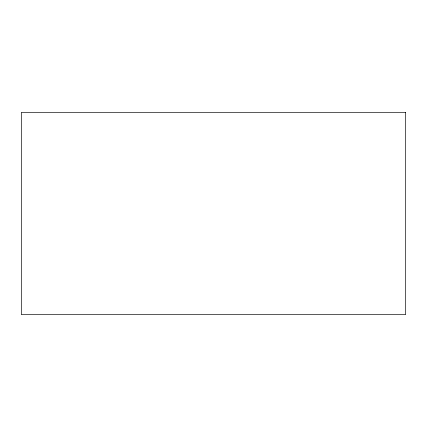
<?xml version="1.0" encoding="UTF-8"?>
<svg xmlns="http://www.w3.org/2000/svg" width="427" height="427" viewBox="0 0 427 427"><rect width="100%" height="100%" fill="white"/><g stroke="black" fill="none" stroke-linecap="round" stroke-linejoin="round"><path stroke-width="0.64" d="M405.65 112.37L21.35 112.37L21.35 314.63L405.65 314.63L405.65 112.37"/></g></svg>
